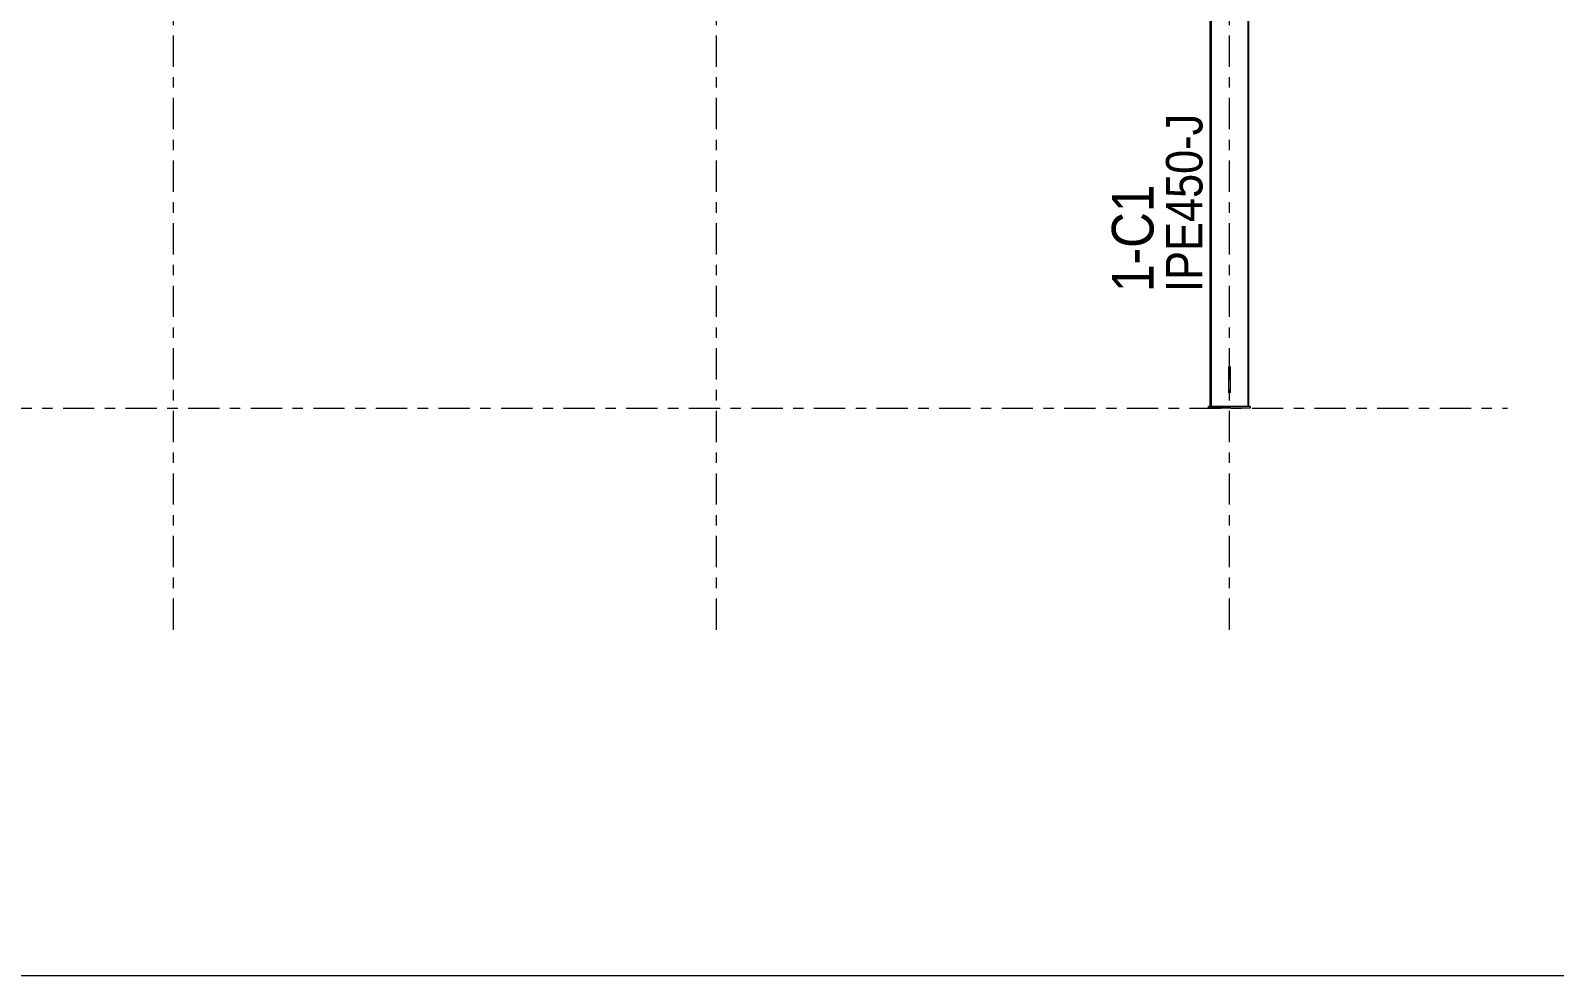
# Model space of a CAD drawing. Header units: millimetres. Extents: x -65 to 757, y -38 to 536.
# Drawn here: x 437.6 to 583.7, y -37.7 to 52.9 of the extents above; entities that cross this region are included whole.
import ezdxf

# ---------------------------------------------------------------- set-up
doc = ezdxf.new("R2010")
doc.units = ezdxf.units.MM
for name, pattern in [('XKITLINE00', [0]), ('XKITLINE02', [4, 2, -2]), ('XKITLINE03', [6, 3, -1, 1, -1])]:
    doc.linetypes.add(name, pattern=pattern)
for name, color, linetype, lineweight in [('DrawingSheet', 5, 'Continuous', 0), ('Part', 2, 'Continuous', 0), ('PartMark', 7, 'Continuous', 0), ('S-grid', 1, 'Continuous', 0)]:
    doc.layers.add(name, color=color, linetype=linetype, lineweight=lineweight)
doc.styles.add('ARIAL', font='ARIAL.TTF')

# ---------------------------------------------------------------- blocks, each defined once
blk = doc.blocks.new('*A169')
at = {"layer": 'Part'}
blk.add_hatch(color=3, dxfattribs=at).paths.add_polyline_path([(552.5, 20.7), (552.56, 20.67), (552.58, 20.6), (552.56, 20.53), (552.5, 20.5), (552.44, 20.53), (552.42, 20.6), (552.44, 20.67)], flags=17)
blk = doc.blocks.new('*A473')
at = {"layer": 'DrawingSheet', "color": 5, "linetype": 'XKITLINE00', "lineweight": 0}
blk.add_line((-62.82, -37.73), (757.18, -37.73), dxfattribs=at)
blk = doc.blocks.new('*A478')
at = {"layer": 'S-grid', "color": 1, "linetype": 'XKITLINE03', "lineweight": 0}
blk.add_line((56.67, 16.67), (579.17, 16.67), dxfattribs=at)
blk = doc.blocks.new('*A764')
at = {"layer": 'S-grid', "color": 1, "linetype": 'XKITLINE03', "lineweight": 0}
for p, q in [((552.5, 110.66), (552.5, 140.21)), ((552.5, -4.57), (552.5, 90.46))]:
    blk.add_line(p, q, dxfattribs=at)
at = {"layer": 'S-grid', "color": 3, "style": 'ARIAL', "width": 0.85}
blk.add_text('S', height=3, dxfattribs=at).set_placement((551.17, 141.21))
blk = doc.blocks.new('*A765')
at = {"layer": 'S-grid', "color": 1, "linetype": 'XKITLINE03', "lineweight": 0}
blk.add_line((503.33, -4.57), (503.33, 140.21), dxfattribs=at)
at = {"layer": 'S-grid', "color": 3, "style": 'ARIAL', "width": 0.85}
blk.add_text('T3', height=3, dxfattribs=at).set_placement((501, 141.21))
blk = doc.blocks.new('*A766')
at = {"layer": 'S-grid', "color": 1, "linetype": 'XKITLINE03', "lineweight": 0}
for p, q in [((451.25, 112.51), (451.25, 140.21)), ((451.25, -4.57), (451.25, 102.76))]:
    blk.add_line(p, q, dxfattribs=at)
at = {"layer": 'S-grid', "color": 3, "style": 'ARIAL', "width": 0.85}
blk.add_text('T2', height=3, dxfattribs=at).set_placement((448.92, 141.21))
blk = doc.blocks.new('*A955')
at = {"layer": 'Part', "color": 7, "linetype": 'XKITLINE02', "lineweight": 0}
for p, q in [((553.1, 90.46), (550.62, 88.51)), ((550.74, 88.34), (550.74, 88.26)), ((554.26, 88.34), (554.26, 88.26)), ((550.74, 58.29), (550.74, 58.21)), ((554.26, 58.29), (554.26, 58.21)), ((550.62, 16.83), (554.38, 16.83))]:
    blk.add_line(p, q, dxfattribs=at)
at = {"layer": 'Part', "color": 2, "linetype": 'XKITLINE00', "lineweight": 0}
for p, q in [((554.26, 90.46), (554.26, 88.34)), ((554.38, 16.83), (554.38, 90.46)), ((550.62, 88.51), (550.62, 16.83)), ((550.74, 88.6), (550.74, 88.34)), ((550.74, 88.26), (550.74, 58.29)), ((554.26, 88.26), (554.26, 58.29)), ((550.74, 58.21), (550.74, 16.83)), ((554.26, 58.21), (554.26, 16.83))]:
    blk.add_line(p, q, dxfattribs=at)
blk = doc.blocks.new('*A960')
at = {"layer": 'Part', "color": 2, "linetype": 'XKITLINE00', "lineweight": 0}
for p, q in [((554.5, 16.83), (550.5, 16.83)), ((550.5, 16.67), (550.5, 16.83)), ((554.5, 16.67), (550.5, 16.67)), ((554.5, 16.83), (554.5, 16.67))]:
    blk.add_line(p, q, dxfattribs=at)
blk = doc.blocks.new('*A1028')
at = {"layer": 'Part', "color": 2, "linetype": 'XKITLINE00', "lineweight": 0}
for p, q in [((552.44, 20.67), (552.42, 20.6)), ((552.42, 20.6), (552.42, 18.78)), ((552.42, 20.6), (552.44, 20.53)), ((552.5, 20.7), (552.44, 20.67)), ((552.44, 20.53), (552.5, 20.5)), ((552.56, 20.67), (552.5, 20.7)), ((552.5, 20.5), (552.56, 20.53)), ((552.58, 20.6), (552.56, 20.67)), ((552.56, 20.53), (552.58, 20.6)), ((552.58, 20.6), (552.58, 18.78))]:
    blk.add_line(p, q, dxfattribs=at)
at = {"layer": 'Part', "color": 7, "linetype": 'XKITLINE02', "lineweight": 0}
for p, q in [((552.42, 18.78), (552.42, 18.23)), ((552.42, 18.23), (552.44, 18.28)), ((552.44, 18.18), (552.42, 18.23)), ((552.44, 18.28), (552.5, 18.3)), ((552.5, 18.16), (552.44, 18.18)), ((552.5, 18.3), (552.56, 18.28)), ((552.56, 18.18), (552.5, 18.16)), ((552.56, 18.28), (552.58, 18.23)), ((552.58, 18.23), (552.56, 18.18)), ((552.58, 18.78), (552.58, 18.23))]:
    blk.add_line(p, q, dxfattribs=at)
blk = doc.blocks.new('*A2077')
at = {"layer": 'PartMark', "color": 7, "style": 'ARIAL', "width": 0.85}
blk.add_text('IPE450-J', height=3.5, rotation=90.0002, dxfattribs=at).set_placement((549.92, 27.83))
at = {"layer": 'PartMark', "color": 3, "style": 'ARIAL', "width": 0.85}
blk.add_text('1-C1', height=4, rotation=90.0002, dxfattribs=at).set_placement((545.23, 27.83))

msp = doc.modelspace()

# ---------------------------------------------------------------- block references
at = {"lineweight": 0}
for name in ['*A473', '*A766', '*A765', '*A764', '*A955', '*A2077', '*A169', '*A1028', '*A478', '*A960']:
    msp.add_blockref(name, (0, 0), dxfattribs=at)

doc.saveas('drawing.dxf')
